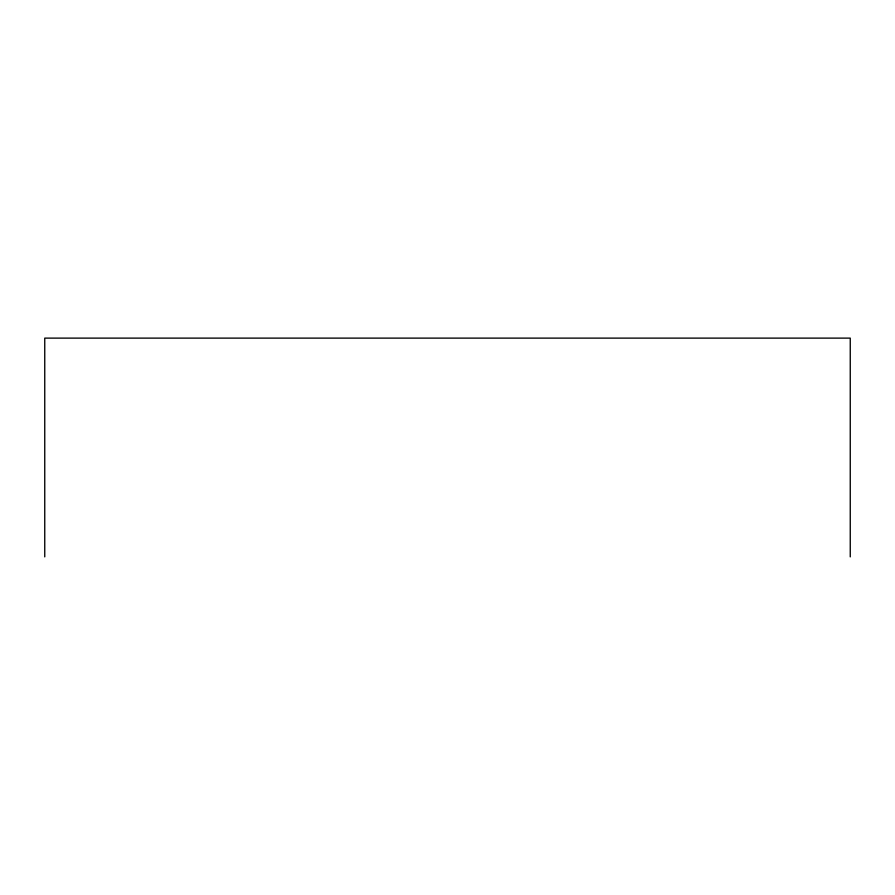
<?xml version="1.0" encoding="UTF-8"?>
<svg xmlns="http://www.w3.org/2000/svg" width="895" height="895" viewBox="0 0 895 895"><rect width="100%" height="100%" fill="white"/><g stroke="black" fill="none" stroke-linecap="round" stroke-linejoin="round"><path stroke-width="1.34" d="M850.25 556.88L850.25 338.12L44.75 338.12L44.75 556.88"/></g></svg>
